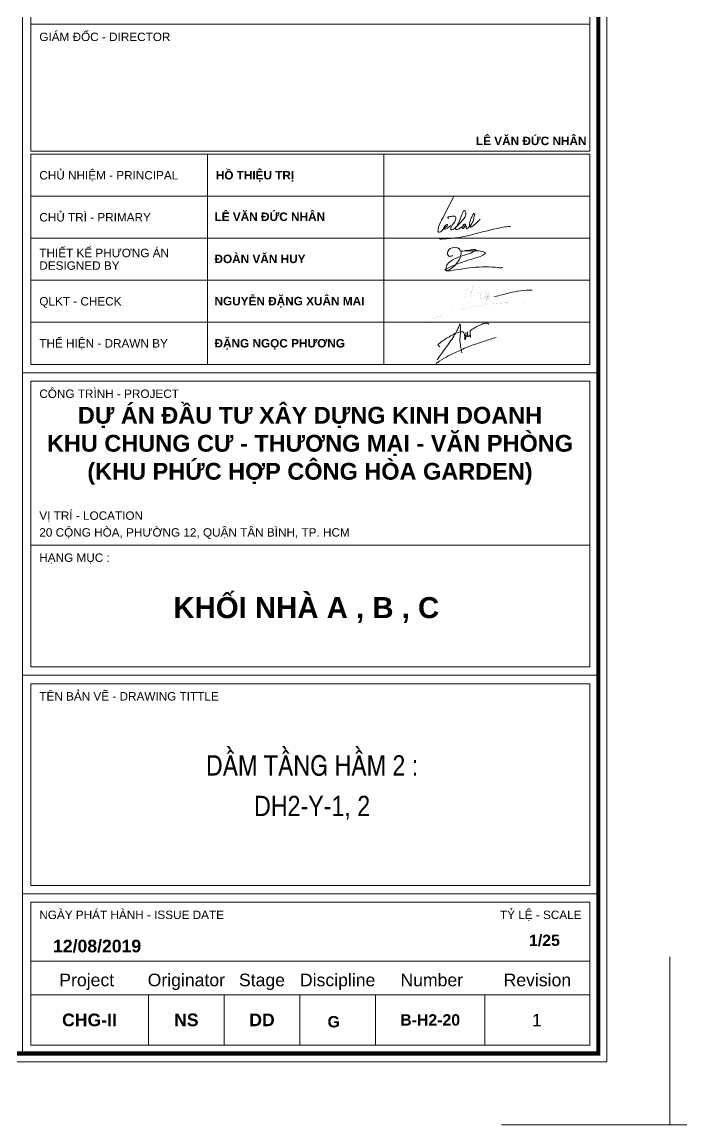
# Model space of a CAD drawing. Header units: millimetres. Extents: x 3014920 to 3563667, y -1638653 to -1356471.
# Drawn here: x 3036406 to 3040476, y -1621074 to -1614270 of the extents above; entities that cross this region are included whole.
import ezdxf
from ezdxf.enums import TextEntityAlignment as Align
from ezdxf.xclip import XClip

# ---------------------------------------------------------------- set-up
doc = ezdxf.new("R2010")
doc.units = ezdxf.units.MM
doc.header["$MEASUREMENT"] = 0
doc.header["$XCLIPFRAME"] = 0
doc.header["$PDMODE"] = 2
doc.linetypes.add('CENTER', pattern=[2, 1.25, -0.25, 0.25, -0.25])
doc.linetypes.add('HIDDEN', pattern=[0.375, 0.25, -0.125])
doc.layers.get('0').update_dxf_attribs({"lineweight": 9})
doc.layers.get('Defpoints').update_dxf_attribs({"color": 10, "lineweight": 0})
for name, color, linetype, lineweight in [('CHG_XX_Khung ten$0$TEXT', 7, 'Continuous', 15), ('CHUNHO', 7, 'CENTER', 13), ('CHUTO', 51, 'Continuous', 15), ('CTHEP', 50, 'Continuous', 50), ('DBAO', 90, 'Continuous', 13), ('DMo', 9, 'HIDDEN', 9), ('KTH', 154, 'Continuous', 9), ('Net khuat', 8, 'HIDDEN', 13)]:
    doc.layers.add(name, color=color, linetype=linetype, lineweight=lineweight)
doc.styles.add('ArialB', font='arialbd.ttf')
doc.styles.add('CHG_XX_Khung ten$0$A1 BORDER$0$ARIAL', font='arial.ttf')
doc.styles.add('CHG_XX_Khung ten$0$A1 BORDER$0$Arial - Bold', font='arialbd.ttf', dxfattribs={"height": 2.5})
doc.styles.add('CHG_XX_Khung ten$0$arial', font='arial.ttf')
doc.styles.add('CHG_XX_Khung ten$0$Arial - Bold', font='arialbd.ttf')
doc.styles.add('CHG_XX_Khung ten$0$title block pccc$0$ARIAL', font='arial.ttf')
doc.styles.add('CHG_XX_Khung ten$0$title block pccc$0$Arial - Bold', font='arialbd.ttf', dxfattribs={"height": 2.5})
doc.styles.add('Star-HelCon', font='VHELVCN_0.TTF')
doc.styles.add('TTP-HelCon', font='VHELVCN_0.TTF')
doc.dimstyles.new('TTP-25', dxfattribs={"dimscale": 25, "dimtxt": 2.5, "dimasz": 1, "dimexe": 1, "dimexo": 1, "dimgap": 0.09, "dimtad": 0, "dimdec": 4, "dimrnd": 1, "dimzin": 9, "dimdsep": 46, "dimtxsty": 'TTP-HelCon', "dimblk": 'ARCHTICK', "dimcen": 0.09, "dimdle": 1.5, "dimclrd": 256, "dimclre": 256, "dimclrt": 7, "dimadec": 0, "dimazin": 0, "dimtfac": 1, "dimtdec": 4, "dimtmove": 0, "dimatfit": 3, "dimldrblk": 'ARCHTICK', "dimfxl": 1, "dimtvp": 1, "dimtolj": 1, "dimtzin": 0, "dimarcsym": 0})

# ---------------------------------------------------------------- blocks, each defined once
blk = doc.blocks.new('_ArchTick')
at = {"color": 0, "linetype": 'ByBlock', "const_width": 0.15}
blk.add_lwpolyline([(-0.5, -0.5), (0.5, 0.5)], dxfattribs=at)
blk = doc.blocks.new('*D2552')
at = {"layer": 'Defpoints', "color": 0, "transparency": 16777216}
for p in [(6300, -1901), (13700, -1901), (6300, -2101)]:
    blk.add_point(p, dxfattribs=at)
at = {"layer": 'KTH', "lineweight": -2, "transparency": 16777216}
for p, q in [((6300, -1926), (6300, -2126)), ((13700, -1926), (13700, -2126)), ((13737.5, -2101), (6262.5, -2101))]:
    blk.add_line(p, q, dxfattribs=at)
at = {"layer": 'KTH', "lineweight": -2, "transparency": 16777216, "xscale": 25, "yscale": 25, "zscale": 25, "rotation": 180}
blk.add_blockref('_ArchTick', (6300, -2101), dxfattribs=at)
at = {"layer": 'KTH', "lineweight": -2, "transparency": 16777216, "xscale": 25, "yscale": 25, "zscale": 25}
blk.add_blockref('_ArchTick', (13700, -2101), dxfattribs=at)
at = {"layer": 'KTH', "color": 7, "transparency": 16777216, "insert": (10000, -2037.2), "char_height": 62.5, "attachment_point": 5, "style": 'TTP-HelCon'}
blk.add_mtext('\\A1;7400', dxfattribs=at)
blk = doc.blocks.new('2Y-5')
at = {"layer": 'CTHEP'}
blk.add_line((55785, -500), (100, -500), dxfattribs=at)
for points in [[(25, -230), (25, -30), (55895, -30), (55895, -230)], [(25, -370), (25, -970), (55895, -970), (55895, -370)]]:
    blk.add_lwpolyline(points, dxfattribs=at)
blk = doc.blocks.new('CHG_XX_Khung ten')
for p, q in [((687, 577), (687, 17)), ((687, 179), (824, 179)), ((687, 107), (824, 107)), ((687, 55), (824, 55))]:
    blk.add_line(p, q)
at = {"color": 9, "linetype": 'Continuous'}
for p, q in [((731, 231), (731, 181)), ((773, 231), (773, 181))]:
    blk.add_line(p, q, dxfattribs=at)
at = {"linetype": 'Continuous'}
for p, q in [((689, 39), (822, 39)), ((716.98, 31), (716.98, 19)), ((734.98, 31), (734.98, 19)), ((752.98, 31), (752.98, 19)), ((770.98, 31), (770.98, 19)), ((797, 31), (797, 19))]:
    blk.add_line(p, q, dxfattribs=at)
blk.add_lwpolyline([(15, 579), (826, 579), (826, 15), (15, 15)], close=True)
at = {"color": 4, "linetype": 'Continuous', "const_width": 1}
blk.add_lwpolyline([(17, 577), (824, 577), (824, 17), (17, 17)], close=True, dxfattribs=at)
at = {"linetype": 'Continuous'}
for points in [[(689, 289.93), (822, 289.93), (822, 261.93), (689, 261.93)], [(689, 177), (822, 177), (822, 138), (689, 138)], [(689, 109), (822, 109), (822, 138), (689, 138)], [(689, 105), (822, 105), (822, 57), (689, 57)], [(689, 53), (822, 53), (822, 31), (689, 31)], [(822, 19), (689, 19), (689, 31), (822, 31)]]:
    blk.add_lwpolyline(points, close=True, dxfattribs=at)
at = {"color": 9, "linetype": 'Continuous'}
for points in [[(689, 261.93), (822, 261.93), (822, 231.73), (689, 231.73)], [(822, 221), (689, 221), (689, 231), (822, 231)], [(822, 211), (689, 211), (689, 221), (822, 221)], [(822, 201), (689, 201), (689, 211), (822, 211)], [(822, 191), (689, 191), (689, 201), (822, 201)], [(822, 181), (689, 181), (689, 191), (822, 191)]]:
    blk.add_lwpolyline(points, close=True, dxfattribs=at)
blk.add_lwpolyline([(822, 211), (689, 211), (822, 211)], dxfattribs=at)
at = {"color": 1}
for points in [[(785.63, 182.08), (787.56, 184.76), (789.61, 187.7), (790.35, 188.98), (790.79, 189.92), (791.06, 190.59), (791.21, 189.09), (791.18, 188.31), (791.14, 187.75), (791.09, 186.47), (791.21, 185.58), (791.42, 184.31), (791.51, 183.99), (791.51, 183.74)], [(786.29, 185.19), (785.86, 185.61), (786.06, 185.86), (787.11, 186.7), (788.17, 187.35), (789.1, 187.9), (790.12, 188.41), (790.69, 188.61), (791.04, 188.74), (791.47, 188.79), (791.73, 188.72), (791.92, 188.61), (792.08, 188.33), (792.16, 188.06), (792.21, 187.84), (792.21, 187.27), (792.2, 187.05), (792.23, 186.85), (792.39, 187.1), (792.48, 187.84), (792.46, 188.12), (792.44, 188.61), (792.46, 188.03), (792.53, 187.67), (792.73, 187.74), (792.86, 187.87), (792.9, 188.09), (792.9, 188.28), (792.87, 188.7), (792.91, 188.19), (792.93, 187.79), (792.94, 187.69), (793.11, 187.61), (793.31, 187.73), (793.45, 187.93), (793.48, 188.22), (793.48, 188.64), (793.48, 189.05), (793.48, 188.49), (793.56, 187.84), (793.63, 187.45), (793.48, 188.6), (793.51, 188.92), (794.2, 189.45), (794.72, 189.76), (795.44, 190.17), (796.2, 190.5), (796.65, 190.69), (797.26, 190.79), (797.77, 190.74), (797.95, 190.55)], [(785.43, 181.21), (786.17, 181.73), (788.31, 183), (790.34, 184), (791.77, 184.64), (795.08, 185.91), (796.87, 186.5), (799.7, 187.42)]]:
    blk.add_spline(points, degree=3, dxfattribs=at)
at = {"layer": 'CHG_XX_Khung ten$0$TEXT', "color": 1}
blk.add_lwpolyline([(801.29, 204.04, -0.124137), (800.16, 204.02, 0.028888), (797.25, 204.19, 0.026156), (793.98, 204.04, 0.007061), (788.86, 203.28, -0.091769), (787.85, 203.27, -0.25841), (787.51, 203.62, -0.039719), (788.28, 204, -0.004242), (791.23, 205.18, -0.019244), (794.8, 206.31, 0.094204), (797.02, 207.28, 0.504882), (796.98, 207.63, 0.07616), (796.3, 207.87, 0.041135), (794.97, 208.03, 0.034641), (791.34, 207.9, 0.01407), (792.8, 208.12, 0.003668), (794.71, 208.36, -0.800617), (794.79, 208.18, -0.093248), (793.21, 207.32, 0.020479), (791.05, 206.59, 0.096842), (788.38, 205.18, 0.259163), (787.77, 203.63, 0.564182), (788.17, 203.39, 0.087383), (789.69, 204.36, 0.156422), (791.35, 207.23, 0.228987), (790.91, 208.45, 0.272068), (789.19, 208.76, 0.293527), (788.08, 207.43, 0.171419), (788.25, 206.94, 0.281707), (788.69, 206.7, 0.217513), (789.34, 206.92)], format="xyb", dxfattribs=at)
at = {"layer": 'CHG_XX_Khung ten$0$TEXT', "color": 1, "const_width": 0.0121}
for points in [[(791.6, 198.34, 0.143835), (794.1, 199.89, -0.075685), (793.5, 197.02, -0.172299), (794.95, 199.92, -0.299798), (795.6, 198.96, -0.170508), (795.36, 197.75, 0.168316), (795.11, 197.03)], [(791.95, 196.04, -0.054469), (792.33, 197.1, 0.103257), (792.78, 199.38)], [(797.47, 197.92, 0.401177), (797.3, 198.32, 0.483935), (795.9, 197.43, 0.196997), (796.02, 196.61, 0.296639), (796.38, 196.53, 0.183057), (797.12, 197.39)], [(797.48, 198.09, 0.142769), (797.07, 197.1, 0.220826), (797.29, 196.56, 0.106687), (798.07, 198.16, 0.181562), (797.64, 197.4, -0.039872), (797.25, 196.09, -0.060225), (798.09, 197.69, 0.017174), (797.52, 196.45, -0.149286), (799.3, 197.16)], [(806.31, 195.73, -0.026807), (805.12, 195.66, 0.027369), (800.25, 195.52, 0.022423), (795.26, 194.89, 0.038275), (791.04, 194.04, 0.053272), (785.95, 192.37, 0.118692), (783.44, 190.96)]]:
    blk.add_lwpolyline(points, format="xyb", dxfattribs=at)
at = {"layer": 'CHG_XX_Khung ten$0$TEXT', "color": 1}
for centre, radius, start, end in [((793.37, 230.45), 33.81, 280.1185, 286.3373), ((808.51, 174.85), 23.83, 90.5448, 103.6788)]:
    blk.add_arc(centre, radius, start, end, dxfattribs=at)
for points in [[(789.62, 220.97), (786.72, 215.31), (785.87, 213.03), (785.94, 212.46), (786.42, 212.53), (787.18, 213.24), (787.77, 213.73), (788.12, 214.16), (788.07, 214.29), (787.94, 214.27), (787.28, 213.56), (787.2, 213.33), (787.26, 213.21), (787.44, 213.16), (787.7, 213.23), (788.87, 214.02)], [(788.4, 215.73), (788.18, 215.82), (788.21, 216), (788.32, 216.07), (788.7, 216.16), (789.23, 216.24), (789.76, 216.24), (790.01, 216.08), (790.1, 215.79), (790.05, 215.41), (788.96, 213.65), (788.88, 213.4), (788.88, 213.13), (789, 213.02), (789.17, 213.01), (789.51, 213.17), (790.77, 214.27), (791.67, 215.27), (792.3, 216.07), (792.5, 216.66), (792.49, 217.11), (792.33, 217.45), (792.13, 217.58), (791.94, 217.52), (791.73, 217.16), (790.12, 213.5), (790.04, 213.21), (790.14, 213.12), (791.53, 213.7), (792.32, 214.06), (792.42, 214.24), (792.36, 214.39), (792.17, 214.35), (791.86, 214.12), (791.68, 213.82), (791.57, 213.47), (791.67, 213.35), (791.96, 213.42), (792.51, 213.89), (792.61, 213.78), (792.55, 213.52), (792.61, 213.3), (792.77, 213.25), (793.05, 213.46), (794.1, 214.86), (794.42, 215.85), (794.57, 216.45), (794.53, 216.83), (794.42, 216.89), (794.27, 216.8), (794.14, 216.57), (793.62, 215.47), (793.41, 214.74), (793.36, 214.18), (793.41, 213.82), (793.56, 213.67), (793.77, 213.71), (794.19, 213.99), (795.35, 214.98), (795.89, 215.51)], [(786.22, 211.12), (786.28, 210.87), (786.71, 210.78), (801.78, 213.69), (803.18, 213.88)]]:
    blk.add_spline(points, degree=3, dxfattribs=at)
at = {"layer": 'Defpoints', "color": 1, "ltscale": 2}
for points in [[(40.06, 0), (0, 0), (0, 40)], [(800.94, 0), (841, 0), (841, 40)]]:
    blk.add_lwpolyline(points, dxfattribs=at)
for s, height, style, p in [('GIÁM ĐỐC - DIRECTOR', 2, 'CHG_XX_Khung ten$0$title block pccc$0$ARIAL', (691, 258.93)), ('CHỦ NHIỆM - PRINCIPAL', 2, 'CHG_XX_Khung ten$0$title block pccc$0$ARIAL', (691, 226)), ('HỒ THIỆU TRỊ', 2, 'CHG_XX_Khung ten$0$title block pccc$0$Arial - Bold', (733, 226)), ('CHỦ TRÌ - PRIMARY', 2, 'CHG_XX_Khung ten$0$title block pccc$0$ARIAL', (691, 216)), ('LÊ VĂN ĐỨC NHÂN', 2.0073, 'CHG_XX_Khung ten$0$Arial - Bold', (732.68, 216.13)), ('THIẾT KẾ PHƯƠNG ÁN', 2, 'CHG_XX_Khung ten$0$title block pccc$0$ARIAL', (691, 207.5)), ('ĐOÀN VĂN HUY', 2.0073, 'CHG_XX_Khung ten$0$Arial - Bold', (732.68, 206.09)), ('DESIGNED BY', 2, 'CHG_XX_Khung ten$0$title block pccc$0$ARIAL', (691, 204.5)), ('QLKT - CHECK', 2, 'CHG_XX_Khung ten$0$title block pccc$0$ARIAL', (691, 196)), ('NGUYỄN ĐẶNG XUÂN MAI', 2.0073, 'CHG_XX_Khung ten$0$Arial - Bold', (732.68, 196.05)), ('THỂ HIỆN - DRAWN BY', 2, 'CHG_XX_Khung ten$0$title block pccc$0$ARIAL', (691, 186)), ('ĐẶNG NGỌC PHƯƠNG', 2.0073, 'CHG_XX_Khung ten$0$Arial - Bold', (732.68, 186.02)), ('CÔNG TRÌNH - PROJECT', 2, 'CHG_XX_Khung ten$0$A1 BORDER$0$ARIAL', (691, 174)), ('VỊ TRÍ - LOCATION', 2, 'CHG_XX_Khung ten$0$A1 BORDER$0$ARIAL', (691, 145)), ('20 CỘNG HÒA, PHƯỜNG 12, QUẬN TÂN BÌNH, TP. HCM', 2, 'CHG_XX_Khung ten$0$A1 BORDER$0$ARIAL', (691, 141)), ('HẠNG MỤC :', 2, 'CHG_XX_Khung ten$0$A1 BORDER$0$ARIAL', (691, 135)), ('TÊN BẢN VẼ - DRAWING TITTLE', 2, 'CHG_XX_Khung ten$0$A1 BORDER$0$ARIAL', (691, 102)), ('NGÀY PHÁT HÀNH - ISSUE DATE', 2, 'CHG_XX_Khung ten$0$A1 BORDER$0$ARIAL', (691, 50))]:
    blk.add_text(s, height=height, dxfattribs=dict(style=style)).set_placement(p, align=Align.MIDDLE_LEFT)
for s, height, style, p in [('LÊ VĂN ĐỨC NHÂN', 2.0073, 'CHG_XX_Khung ten$0$Arial - Bold', (821.19, 234.17)), ('TỶ LỆ - SCALE', 2, 'CHG_XX_Khung ten$0$A1 BORDER$0$ARIAL', (820, 50))]:
    blk.add_text(s, height=height, dxfattribs=dict(style=style)).set_placement(p, align=Align.MIDDLE_RIGHT)
for s, style, p in [('12/08/2019', 'CHG_XX_Khung ten$0$A1 BORDER$0$Arial - Bold', (704.75, 42.57)), ('Project', 'CHG_XX_Khung ten$0$A1 BORDER$0$ARIAL', (702.28, 34.5)), ('Originator', 'CHG_XX_Khung ten$0$A1 BORDER$0$ARIAL', (725.98, 34.5)), ('Stage', 'CHG_XX_Khung ten$0$A1 BORDER$0$ARIAL', (743.98, 34.5)), ('Discipline', 'CHG_XX_Khung ten$0$A1 BORDER$0$ARIAL', (761.98, 34.5)), ('Number', 'CHG_XX_Khung ten$0$A1 BORDER$0$ARIAL', (784.37, 34.5)), ('Revision', 'CHG_XX_Khung ten$0$A1 BORDER$0$ARIAL', (809.5, 34.5)), ('CHG-II', 'CHG_XX_Khung ten$0$A1 BORDER$0$Arial - Bold', (702.94, 25)), ('NS', 'CHG_XX_Khung ten$0$A1 BORDER$0$Arial - Bold', (725.98, 25)), ('DD', 'CHG_XX_Khung ten$0$A1 BORDER$0$Arial - Bold', (743.98, 25)), ('1', 'CHG_XX_Khung ten$0$arial', (809.36, 24.93))]:
    blk.add_text(s, height=3, dxfattribs=dict(style=style)).set_placement(p, align=Align.MIDDLE_CENTER)
at = {"attachment_point": 2, "style": 'CHG_XX_Khung ten$0$A1 BORDER$0$Arial - Bold'}
for s, insert, char_height, width in [('DỰ ÁN ĐẦU TƯ XÂY DỰNG KINH DOANH\\PKHU CHUNG CƯ - THƯƠNG MẠI - VĂN PHÒNG\\P(KHU PHỨC HỢP CÔNG HÒA GARDEN)', (755.4, 170.88), 4, 159.8745), ('KHỐI NHÀ A , B , C', (754.52, 125.61), 5, 104.1229)]:
    blk.add_mtext(s, dxfattribs=dict(at, insert=insert, char_height=char_height, width=width))
blk = doc.blocks.new('2Y-4')
at = {"layer": 'CTHEP'}
blk.add_line((24124.985, -500), (160, -500), dxfattribs=at)
for points in [[(130, -229.99859), (130, -30), (24198.18843, -30)], [(130, -970), (24194.99998, -970)]]:
    blk.add_lwpolyline(points, dxfattribs=at)
at = {"layer": 'DBAO', "linetype": 'Continuous'}
blk.add_line((6750, 0), (12300.00001, 0), dxfattribs=at)
at = {"layer": 'DBAO', "linetype": 'Continuous', "flags": 128}
for points in [[(100, 0), (100, -1000), (12025.00001, -1000)], [(100, -1100), (11925.00001, -1100)]]:
    blk.add_lwpolyline(points, dxfattribs=at)
at = {"layer": 'Net khuat', "ltscale": 250}
blk.add_line((7600.00158, -550), (12025.00001, -550), dxfattribs=at)
at = {"layer": 'KTH'}
dim = blk.add_linear_dim(base=(6300.00181, -2101), p1=(13700, -1901.04426), p2=(6300.00181, -1901.04426), dimstyle='TTP-25', override={"dimtmove": 1}, dxfattribs=at)
dim.commit()
dim.dimension.update_dxf_attribs({"geometry": '*D2552', "text_midpoint": (10000.0009, -2037.16667)})

msp = doc.modelspace()

# ---------------------------------------------------------------- block references
at = {"layer": 'DMo'}
ref = msp.add_blockref('2Y-5', (3031790.42285, -1613996.95808), dxfattribs=at)
XClip(ref).set_block_clipping_path([(31192.3179124291, -2848.175719979), (45193.0462417221, 779.5894033799)])
ref = msp.add_blockref('2Y-5', (3021131.82276, -1617711.23708), dxfattribs=at)
XClip(ref).set_block_clipping_path([(41778.726174139, -2594.245122293), (56471.7599720033, 964.7246458821)])
ref = msp.add_blockref('2Y-4', (3030238.90149, -1618101.32837), dxfattribs=at)
XClip(ref).set_block_clipping_path([(11820.9600309897, -2584.187936231), (24823.245712528, 811.659365624)])

# ---------------------------------------------------------------- texts
at = {"layer": 'CHUNHO', "style": 'Star-HelCon'}
for s, p in [('DAÀM TAÀNG HAÀM 2 :', (3038195.31514, -1618918.83476)), ('DH2-Y-1, 2', (3038195.31514, -1619168.83476))]:
    msp.add_text(s, height=125, dxfattribs=at).set_placement(p, align=Align.CENTER)
at = {"layer": 'CHUTO', "color": 7, "style": 'ArialB'}
msp.add_text('1/25', height=70, dxfattribs=at).set_placement((3039533.27013, -1619970.30944))
for s, p in [('G', (3038328.33818, -1620472.50453)), ('B-H2-20', (3038923.42458, -1620461.20976))]:
    msp.add_text(s, height=70, dxfattribs=at).set_placement(p, align=Align.CENTER)

# ---------------------------------------------------------------- next in the draw order: block references
at = {"color": 5, "xscale": 25.92478421704392, "yscale": 25.92478421704392, "zscale": 25.92478421704392}
msp.add_blockref('CHG_XX_Khung ten', (3018598.62735, -1621074.38806), dxfattribs=at)

# ---------------------------------------------------------------- next in the draw order: block references
msp.add_blockref('CHG_XX_Khung ten', (3040401.37088, -1621074.38806), dxfattribs=at)

doc.saveas('drawing.dxf')
